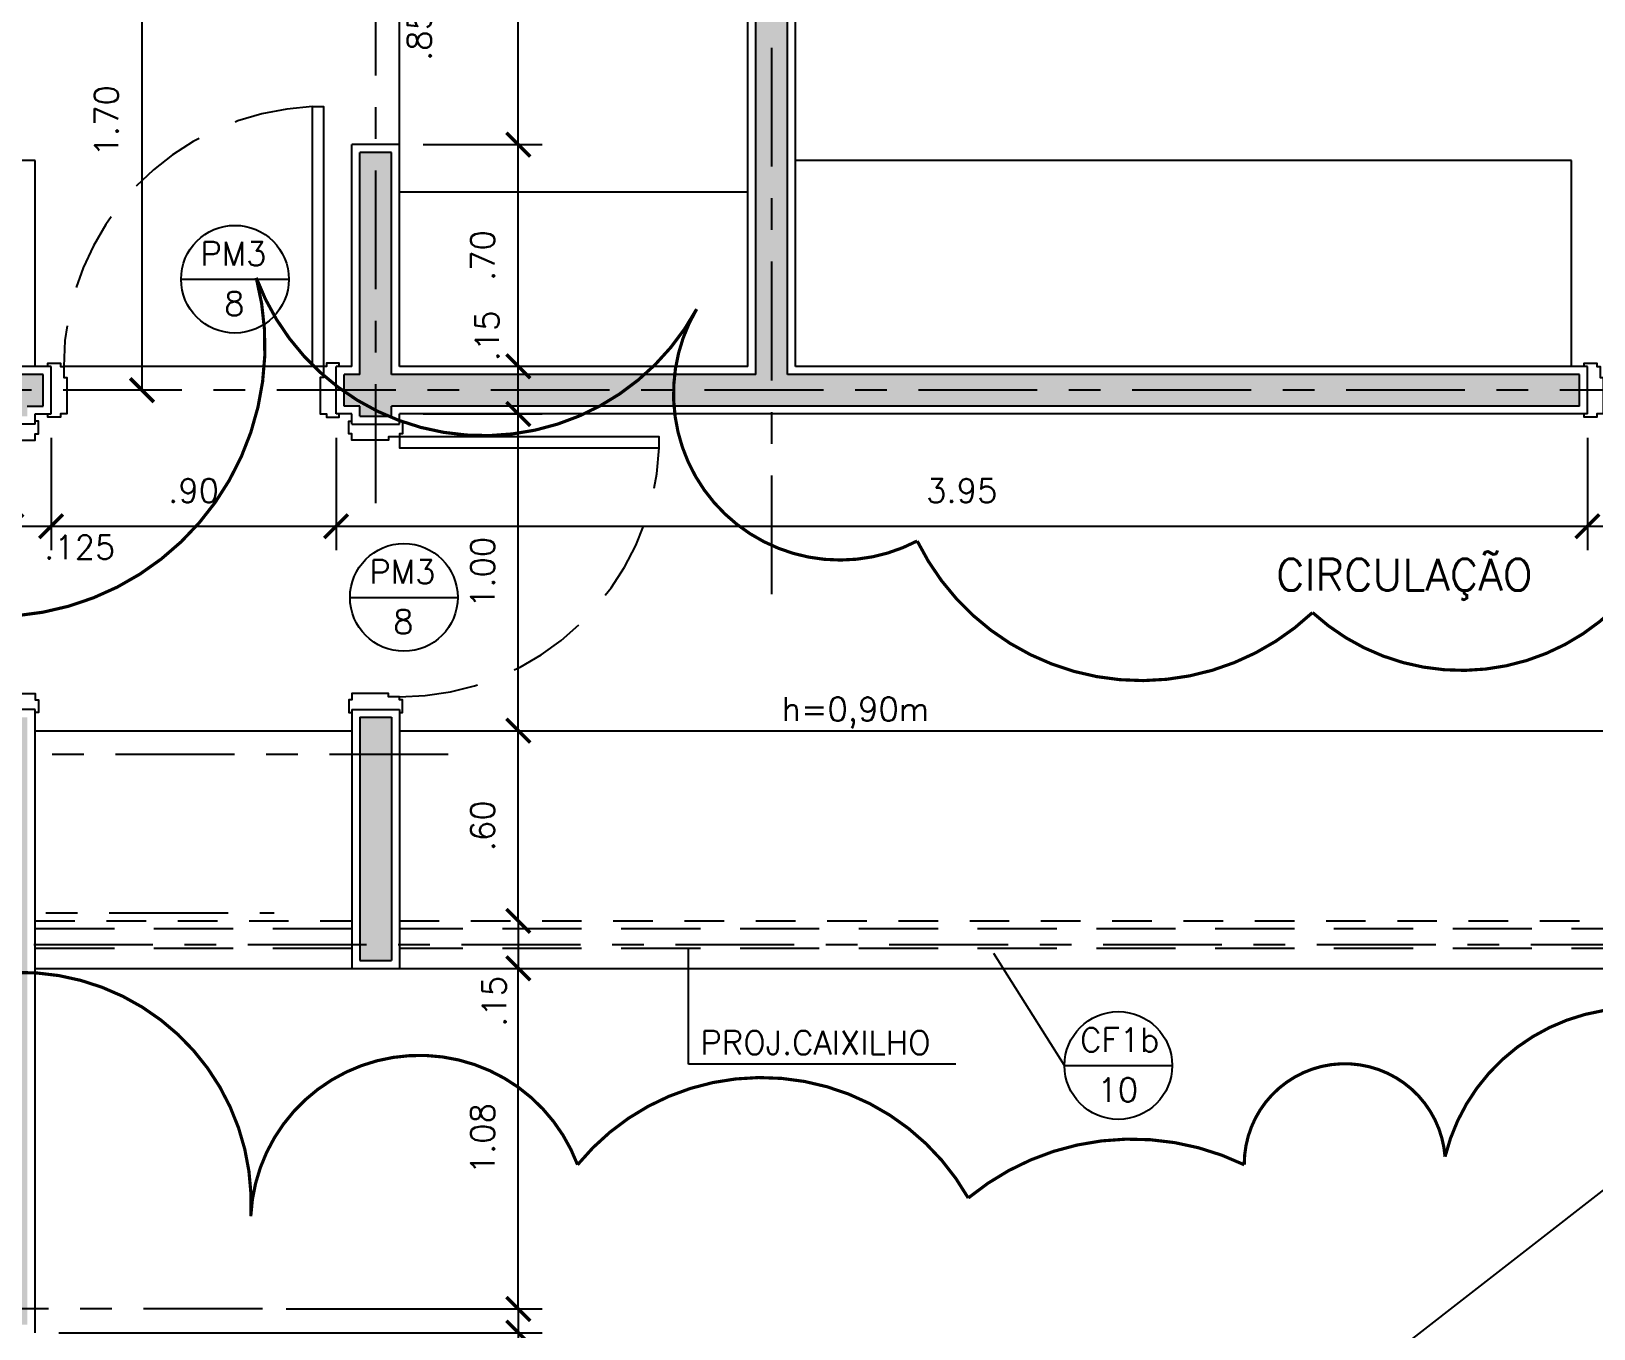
# Model space of a CAD drawing. Header units: millimetres. Extents: x 146.1 to 229.1, y 124.7 to 156.6.
# Drawn here: x 151.108 to 156.04, y 131.725 to 135.82 of the extents above; entities that cross this region are included whole.
import ezdxf

# ---------------------------------------------------------------- set-up
doc = ezdxf.new("R2010")
doc.units = ezdxf.units.MM
doc.linetypes.add('CENTER', pattern=[0.6, 0.375, -0.075, 0.075, -0.075])
doc.linetypes.add('HIDDEN', pattern=[0.375, 0.25, -0.125])
for name, color, linetype in [('ALV', 5, 'Continuous'), ('CAIX', 2, 'Continuous'), ('CAIXN', 7, 'Continuous'), ('COTAS', 1, 'Continuous'), ('EIXOS', 141, 'CENTER'), ('LVISTA02', 1, 'Continuous'), ('NOTAS', 2, 'Continuous'), ('REVEST', 2, 'Continuous'), ('SOLID', 8, 'Continuous'), ('TEXT', 3, 'Continuous')]:
    doc.layers.add(name, color=color, linetype=linetype)
doc.styles.add('60-50', font='romans.shx', dxfattribs={"height": 0.075})
doc.styles.add('80-50', font='romans.shx', dxfattribs={"height": 0.1})
doc.dimstyles.new('50', dxfattribs={"dimtxt": 0.1, "dimasz": 2.5, "dimexe": 1.25, "dimexo": 0.625, "dimgap": 0.075, "dimtad": 1, "dimzin": 0, "dimdsep": 46, "dimtxsty": '60-50', "dimcen": 2.5, "dimclrt": 3, "dimadec": 0, "dimazin": 0, "dimtfac": 1, "dimtmove": 0, "dimatfit": 3, "dimfxl": 1, "dimarcsym": 0})

# ---------------------------------------------------------------- blocks, each defined once
blk = doc.blocks.new('_ARCHTICK')
at = {"color": 0, "linetype": 'ByBlock', "const_width": 0.15}
blk.add_lwpolyline([(-0.5, -0.5), (0.5, 0.5)], dxfattribs=at)
blk = doc.blocks.new('*D19')
at = {"color": 0, "linetype": 'ByBlock'}
for p, q in [((152.6452, 131.7871), (152.6452, 132.8621)), ((151.9125, 131.7871), (152.7202, 131.7871))]:
    blk.add_line(p, q, dxfattribs=at)
at = {"layer": 'DEFPOINTS', "color": 0, "linetype": 'ByBlock'}
for p in [(152.6452, 132.8621), (152.6452, 132.8621), (151.8375, 131.7871)]:
    blk.add_point(p, dxfattribs=at)
at = {"color": 0, "linetype": 'ByBlock', "xscale": 0.075, "yscale": 0.075, "zscale": 0.075}
for p, rotation in [((152.6452, 132.8621), 90), ((152.6452, 131.7871), 270)]:
    blk.add_blockref('_ARCHTICK', p, dxfattribs=dict(at, rotation=rotation))
at = {"color": 3, "linetype": 'ByBlock', "insert": (152.5327, 132.3246), "char_height": 0.075, "attachment_point": 5, "rotation": 90, "style": '60-50'}
blk.add_mtext('1.08', dxfattribs=at)
blk = doc.blocks.new('*D20')
at = {"color": 0, "linetype": 'ByBlock'}
for p, q in [((152.4492, 133.6121), (152.7202, 133.6121)), ((152.6452, 133.0121), (152.6452, 133.6121))]:
    blk.add_line(p, q, dxfattribs=at)
at = {"layer": 'DEFPOINTS', "color": 0, "linetype": 'ByBlock'}
for p in [(152.3742, 133.6121), (152.6452, 133.6121), (152.7707, 133.0121)]:
    blk.add_point(p, dxfattribs=at)
at = {"color": 0, "linetype": 'ByBlock', "xscale": 0.075, "yscale": 0.075, "zscale": 0.075}
for p, rotation in [((152.6452, 133.6121), 90), ((152.6452, 133.0121), 270)]:
    blk.add_blockref('_ARCHTICK', p, dxfattribs=dict(at, rotation=rotation))
at = {"color": 3, "linetype": 'ByBlock', "insert": (152.5327, 133.3121), "char_height": 0.075, "attachment_point": 5, "rotation": 90, "style": '60-50'}
blk.add_mtext('.60', dxfattribs=at)
blk = doc.blocks.new('*D21')
at = {"color": 0, "linetype": 'ByBlock'}
for p, q in [((151.5021, 136.3871), (151.3823, 136.3871)), ((151.4573, 134.6871), (151.4573, 136.3871)), ((151.5021, 134.6871), (151.3823, 134.6871))]:
    blk.add_line(p, q, dxfattribs=at)
at = {"layer": 'DEFPOINTS', "color": 0, "linetype": 'ByBlock'}
for p in [(151.4573, 136.3871), (151.5771, 136.3871), (151.5771, 134.6871)]:
    blk.add_point(p, dxfattribs=at)
at = {"color": 0, "linetype": 'ByBlock', "xscale": 0.075, "yscale": 0.075, "zscale": 0.075}
for p, rotation in [((151.4573, 136.3871), 90), ((151.4573, 134.6871), 270)]:
    blk.add_blockref('_ARCHTICK', p, dxfattribs=dict(at, rotation=rotation))
at = {"color": 3, "linetype": 'ByBlock', "insert": (151.3448, 135.5371), "char_height": 0.075, "attachment_point": 5, "rotation": 90, "style": '60-50'}
blk.add_mtext('1.70', dxfattribs=at)
blk = doc.blocks.new('*D77')
at = {"color": 0, "linetype": 'ByBlock'}
for p, q in [((151.1701, 134.5371), (151.1701, 134.1826)), ((151.0451, 134.2576), (150.9701, 134.2576)), ((151.0451, 134.2576), (151.1701, 134.2576)), ((151.1701, 134.2576), (151.2451, 134.2576))]:
    blk.add_line(p, q, dxfattribs=at)
at = {"layer": 'DEFPOINTS', "color": 0, "linetype": 'ByBlock'}
for p in [(151.1701, 134.6121), (151.0451, 134.2576), (151.1701, 134.2576)]:
    blk.add_point(p, dxfattribs=at)
at = {"color": 0, "linetype": 'ByBlock', "xscale": 0.075, "yscale": 0.075, "zscale": 0.075}
blk.add_blockref('_ARCHTICK', (151.0451, 134.2576), dxfattribs=at)
at = {"color": 0, "linetype": 'ByBlock', "xscale": 0.075, "yscale": 0.075, "zscale": 0.075, "rotation": 180}
blk.add_blockref('_ARCHTICK', (151.1701, 134.2576), dxfattribs=at)
at = {"color": 3, "linetype": 'ByBlock', "insert": (151.2607, 134.1915), "char_height": 0.075, "attachment_point": 5, "style": '60-50'}
blk.add_mtext('.125', dxfattribs=at)
blk = doc.blocks.new('*D78')
at = {"color": 0, "linetype": 'ByBlock'}
for p, q in [((152.0701, 134.5371), (152.0701, 134.1826)), ((151.1701, 134.2576), (152.0701, 134.2576))]:
    blk.add_line(p, q, dxfattribs=at)
at = {"layer": 'DEFPOINTS', "color": 0, "linetype": 'ByBlock'}
for p in [(151.1701, 134.6121), (152.0701, 134.6121), (152.0701, 134.2576)]:
    blk.add_point(p, dxfattribs=at)
at = {"color": 0, "linetype": 'ByBlock', "xscale": 0.075, "yscale": 0.075, "zscale": 0.075, "rotation": 180}
blk.add_blockref('_ARCHTICK', (151.1701, 134.2576), dxfattribs=at)
at = {"color": 0, "linetype": 'ByBlock', "xscale": 0.075, "yscale": 0.075, "zscale": 0.075}
blk.add_blockref('_ARCHTICK', (152.0701, 134.2576), dxfattribs=at)
at = {"color": 3, "linetype": 'ByBlock', "insert": (151.6201, 134.3701), "char_height": 0.075, "attachment_point": 5, "style": '60-50'}
blk.add_mtext('.90', dxfattribs=at)
blk = doc.blocks.new('*D79')
at = {"color": 0, "linetype": 'ByBlock'}
for p, q in [((156.0201, 134.5371), (156.0201, 134.1826)), ((152.0701, 134.2576), (156.0201, 134.2576))]:
    blk.add_line(p, q, dxfattribs=at)
at = {"layer": 'DEFPOINTS', "color": 0, "linetype": 'ByBlock'}
for p in [(152.0701, 134.6121), (156.0201, 134.6121), (156.0201, 134.2576)]:
    blk.add_point(p, dxfattribs=at)
at = {"color": 0, "linetype": 'ByBlock', "xscale": 0.075, "yscale": 0.075, "zscale": 0.075, "rotation": 180}
blk.add_blockref('_ARCHTICK', (152.0701, 134.2576), dxfattribs=at)
at = {"color": 0, "linetype": 'ByBlock', "xscale": 0.075, "yscale": 0.075, "zscale": 0.075}
blk.add_blockref('_ARCHTICK', (156.0201, 134.2576), dxfattribs=at)
at = {"color": 3, "linetype": 'ByBlock', "insert": (154.0451, 134.3701), "char_height": 0.075, "attachment_point": 5, "style": '60-50'}
blk.add_mtext('3.95', dxfattribs=at)
blk = doc.blocks.new('*D80')
at = {"color": 0, "linetype": 'ByBlock'}
for p, q in [((156.9201, 134.5371), (156.9201, 134.1826)), ((156.0201, 134.2576), (156.9201, 134.2576))]:
    blk.add_line(p, q, dxfattribs=at)
at = {"layer": 'DEFPOINTS', "color": 0, "linetype": 'ByBlock'}
for p in [(156.0201, 134.6121), (156.9201, 134.6121), (156.9201, 134.2576)]:
    blk.add_point(p, dxfattribs=at)
at = {"color": 0, "linetype": 'ByBlock', "xscale": 0.075, "yscale": 0.075, "zscale": 0.075, "rotation": 180}
blk.add_blockref('_ARCHTICK', (156.0201, 134.2576), dxfattribs=at)
at = {"color": 0, "linetype": 'ByBlock', "xscale": 0.075, "yscale": 0.075, "zscale": 0.075}
blk.add_blockref('_ARCHTICK', (156.9201, 134.2576), dxfattribs=at)
at = {"color": 3, "linetype": 'ByBlock', "insert": (156.3788, 134.3701), "char_height": 0.075, "attachment_point": 5, "style": '60-50'}
blk.add_mtext('.90', dxfattribs=at)
blk = doc.blocks.new('*D101')
at = {"color": 0, "linetype": 'ByBlock'}
for p, q in [((152.3451, 134.6121), (152.7202, 134.6121)), ((152.6452, 133.6121), (152.6452, 134.6121))]:
    blk.add_line(p, q, dxfattribs=at)
at = {"layer": 'DEFPOINTS', "color": 0, "linetype": 'ByBlock'}
for p in [(152.2701, 134.6121), (152.6452, 134.6121), (152.2701, 133.6121)]:
    blk.add_point(p, dxfattribs=at)
at = {"color": 0, "linetype": 'ByBlock', "xscale": 0.075, "yscale": 0.075, "zscale": 0.075}
for p, rotation in [((152.6452, 134.6121), 90), ((152.6452, 133.6121), 270)]:
    blk.add_blockref('_ARCHTICK', p, dxfattribs=dict(at, rotation=rotation))
at = {"color": 3, "linetype": 'ByBlock', "insert": (152.5327, 134.1121), "char_height": 0.075, "attachment_point": 5, "rotation": 90, "style": '60-50'}
blk.add_mtext('1.00', dxfattribs=at)
blk = doc.blocks.new('*D102')
at = {"color": 0, "linetype": 'ByBlock'}
for p, q in [((152.6452, 131.7871), (152.6452, 131.8621)), ((152.6452, 131.7871), (152.6452, 131.7121)), ((151.1951, 131.7121), (152.7202, 131.7121)), ((152.6452, 131.7121), (152.6452, 131.6371))]:
    blk.add_line(p, q, dxfattribs=at)
at = {"layer": 'DEFPOINTS', "color": 0, "linetype": 'ByBlock'}
for p in [(152.6452, 131.7871), (151.1201, 131.7121), (152.6452, 131.7121)]:
    blk.add_point(p, dxfattribs=at)
at = {"color": 0, "linetype": 'ByBlock', "xscale": 0.075, "yscale": 0.075, "zscale": 0.075}
for p, rotation in [((152.6452, 131.7871), 270), ((152.6452, 131.7121), 90)]:
    blk.add_blockref('_ARCHTICK', p, dxfattribs=dict(at, rotation=rotation))
at = {"color": 3, "linetype": 'ByBlock', "insert": (152.3518, 131.548), "char_height": 0.075, "attachment_point": 5, "rotation": 90, "style": '60-50'}
blk.add_mtext('.075', dxfattribs=at)
blk = doc.blocks.new('*D103')
at = {"color": 0, "linetype": 'ByBlock'}
for p, q in [((152.6452, 131.7121), (152.6452, 128.3121)), ((152.6393, 128.3121), (152.5702, 128.3121))]:
    blk.add_line(p, q, dxfattribs=at)
at = {"layer": 'DEFPOINTS', "color": 0, "linetype": 'ByBlock'}
for p in [(151.1201, 131.7121), (152.6452, 128.3121), (152.7143, 128.3121)]:
    blk.add_point(p, dxfattribs=at)
at = {"color": 0, "linetype": 'ByBlock', "xscale": 0.075, "yscale": 0.075, "zscale": 0.075}
for p, rotation in [((152.6452, 131.7121), 90), ((152.6452, 128.3121), 270)]:
    blk.add_blockref('_ARCHTICK', p, dxfattribs=dict(at, rotation=rotation))
at = {"color": 3, "linetype": 'ByBlock', "insert": (152.5327, 130.0121), "char_height": 0.075, "attachment_point": 5, "rotation": 90, "style": '60-50'}
blk.add_mtext('3.40', dxfattribs=at)
blk = doc.blocks.new('*D135')
at = {"color": 0, "linetype": 'ByBlock'}
for p, q in [((152.3451, 135.4621), (152.7202, 135.4621)), ((152.6452, 134.7621), (152.6452, 135.4621))]:
    blk.add_line(p, q, dxfattribs=at)
at = {"layer": 'DEFPOINTS', "color": 0, "linetype": 'ByBlock'}
for p in [(152.2701, 135.4621), (152.6452, 135.4621), (152.6452, 134.7621)]:
    blk.add_point(p, dxfattribs=at)
at = {"color": 0, "linetype": 'ByBlock', "xscale": 0.075, "yscale": 0.075, "zscale": 0.075}
for p, rotation in [((152.6452, 135.4621), 90), ((152.6452, 134.7621), 270)]:
    blk.add_blockref('_ARCHTICK', p, dxfattribs=dict(at, rotation=rotation))
at = {"color": 3, "linetype": 'ByBlock', "insert": (152.5327, 135.1121), "char_height": 0.075, "attachment_point": 5, "rotation": 90, "style": '60-50'}
blk.add_mtext('.70', dxfattribs=at)
blk = doc.blocks.new('*D136')
at = {"color": 0, "linetype": 'ByBlock'}
for p, q in [((152.3551, 136.3121), (152.7202, 136.3121)), ((152.6452, 135.4621), (152.6452, 136.3121))]:
    blk.add_line(p, q, dxfattribs=at)
at = {"layer": 'DEFPOINTS', "color": 0, "linetype": 'ByBlock'}
for p in [(152.2801, 136.3121), (152.6452, 136.3121), (152.2701, 135.4621)]:
    blk.add_point(p, dxfattribs=at)
at = {"color": 0, "linetype": 'ByBlock', "xscale": 0.075, "yscale": 0.075, "zscale": 0.075}
for p, rotation in [((152.6452, 136.3121), 90), ((152.6452, 135.4621), 270)]:
    blk.add_blockref('_ARCHTICK', p, dxfattribs=dict(at, rotation=rotation))
at = {"color": 3, "linetype": 'ByBlock', "insert": (152.3327, 135.8067), "char_height": 0.075, "attachment_point": 5, "rotation": 90, "style": '60-50'}
blk.add_mtext('.85', dxfattribs=at)
blk = doc.blocks.new('*D137')
at = {"color": 0, "linetype": 'ByBlock'}
blk.add_line((152.6452, 134.6121), (152.6452, 134.7621), dxfattribs=at)
at = {"layer": 'DEFPOINTS', "color": 0, "linetype": 'ByBlock'}
for p in [(152.6452, 134.7621), (152.6452, 134.7621), (152.6452, 134.6121)]:
    blk.add_point(p, dxfattribs=at)
at = {"color": 0, "linetype": 'ByBlock', "xscale": 0.075, "yscale": 0.075, "zscale": 0.075}
for p, rotation in [((152.6452, 134.7621), 90), ((152.6452, 134.6121), 270)]:
    blk.add_blockref('_ARCHTICK', p, dxfattribs=dict(at, rotation=rotation))
at = {"color": 3, "linetype": 'ByBlock', "insert": (152.5465, 134.8586), "char_height": 0.075, "attachment_point": 5, "rotation": 90, "style": '60-50'}
blk.add_mtext('.15', dxfattribs=at)
blk = doc.blocks.new('*D138')
at = {"color": 0, "linetype": 'ByBlock'}
blk.add_line((152.6452, 133.0121), (152.6452, 132.8621), dxfattribs=at)
at = {"layer": 'DEFPOINTS', "color": 0, "linetype": 'ByBlock'}
for p in [(152.6452, 133.0121), (152.6452, 132.8621), (152.6452, 132.8621)]:
    blk.add_point(p, dxfattribs=at)
at = {"color": 0, "linetype": 'ByBlock', "xscale": 0.075, "yscale": 0.075, "zscale": 0.075}
for p, rotation in [((152.6452, 133.0121), 90), ((152.6452, 132.8621), 270)]:
    blk.add_blockref('_ARCHTICK', p, dxfattribs=dict(at, rotation=rotation))
at = {"color": 3, "linetype": 'ByBlock', "insert": (152.5689, 132.758), "char_height": 0.075, "attachment_point": 5, "rotation": 90, "style": '60-50'}
blk.add_mtext('.15', dxfattribs=at)

msp = doc.modelspace()

# ---------------------------------------------------------------- hatches: boundary and pattern name
at = {"layer": 'SOLID'}
h = msp.add_hatch(color=256, dxfattribs=at)
h.paths.add_polyline_path([(152.2451, 139.2371), (152.1451, 139.2371), (152.1451, 136.3371), (152.2551, 136.3371), (152.2551, 136.4371), (152.2451, 136.4371)], flags=17)
h.paths.add_polyline_path([(153.4951, 139.2371), (153.3951, 139.2371), (153.3951, 136.4371), (153.0051, 136.4371), (153.0051, 136.3371), (153.3951, 136.3371), (153.3951, 134.7371), (152.2451, 134.7371), (152.2451, 135.4371), (152.1451, 135.4371), (152.1451, 134.7371), (152.0951, 134.7371), (152.0951, 134.6371), (152.1451, 134.6371), (152.1451, 134.6046), (152.2451, 134.6046), (152.2451, 134.6371), (155.9951, 134.6371), (155.9951, 134.7371), (153.4951, 134.7371)])
h.paths.add_polyline_path([(152.2451, 133.6546), (152.1451, 133.6546), (152.1451, 132.8871), (152.2451, 132.8871)])
h = msp.add_hatch(color=256, dxfattribs=at)
h.paths.add_polyline_path([(148.5951, 138.7371), (148.3951, 138.7371), (148.3951, 134.6371), (150.9951, 134.6371), (150.9951, 134.6046), (151.0951, 134.6046), (151.0951, 134.6371), (151.1451, 134.6371), (151.1451, 134.7371), (148.5951, 134.7371)])
h.paths.add_polyline_path([(149.4951, 132.9971), (149.6067, 132.9971), (149.6067, 133.0871), (149.3951, 133.0871), (149.3951, 131.7371), (151.0951, 131.7371), (151.0951, 133.6546), (150.9951, 133.6546), (150.9951, 133.0871), (150.7381, 133.0871), (150.7381, 132.9971), (150.9951, 132.9971), (150.9951, 131.8371), (149.4951, 131.8371)])
h.paths.add_polyline_path([(148.3951, 128.2871), (148.3951, 128.0871), (151.0951, 128.0871), (151.0951, 128.2871)])

# ---------------------------------------------------------------- linework, layer by layer
at = {"layer": 'ALV'}
for p, q in [((153.4951, 134.7371), (153.4951, 139.2371)), ((153.3951, 134.7371), (153.3951, 136.3371)), ((152.2451, 135.4371), (152.1451, 135.4371)), ((152.1451, 134.7371), (152.1451, 135.4371)), ((152.2451, 134.7371), (152.2451, 135.4371)), ((151.1451, 134.7371), (148.5951, 134.7371)), ((151.1451, 134.6371), (151.1451, 134.7371)), ((152.1451, 134.7371), (152.0951, 134.7371)), ((152.0951, 134.6371), (152.0951, 134.7371)), ((153.3951, 134.7371), (152.2451, 134.7371)), ((155.9951, 134.7371), (153.4951, 134.7371)), ((155.9951, 134.6371), (155.9951, 134.7371)), ((151.0951, 134.6371), (151.1451, 134.6371)), ((152.1451, 134.6371), (152.0951, 134.6371)), ((152.1451, 134.6046), (152.1451, 134.6371)), ((155.9951, 134.6371), (152.2451, 134.6371)), ((152.2451, 134.6046), (152.2451, 134.6371)), ((152.1451, 134.6046), (152.2451, 134.6046)), ((152.1451, 133.6546), (152.2451, 133.6546)), ((152.1451, 133.6546), (152.1451, 132.8871)), ((152.2451, 133.6546), (152.2451, 132.8871)), ((152.1451, 132.8871), (152.2451, 132.8871))]:
    msp.add_line(p, q, dxfattribs=at)
at = {"layer": 'CAIX', "linetype": 'HIDDEN', "ltscale": 0.5}
for p, q in [((151.1201, 133.0121), (152.1201, 133.0121)), ((152.2701, 133.0121), (156.9701, 133.0121))]:
    msp.add_line(p, q, dxfattribs=at)
at = {"layer": 'CAIX', "linetype": 'HIDDEN'}
for p, q in [((152.1201, 132.9871), (151.1201, 132.9871)), ((156.9701, 132.9871), (152.2701, 132.9871)), ((152.1201, 132.9244), (151.1201, 132.9244)), ((156.9701, 132.9244), (152.2701, 132.9244))]:
    msp.add_line(p, q, dxfattribs=at)
at = {"layer": 'CAIX'}
for points in [[(152.0301, 134.7621), (151.9951, 134.7621), (151.9951, 135.5821), (152.0301, 135.5821), (152.0301, 134.7621)], [(151.1601, 134.7621), (151.1601, 134.7721), (151.2001, 134.7721), (151.2001, 134.7621), (151.2101, 134.7621), (151.2101, 134.7271), (151.2201, 134.7271), (151.2201, 134.6121), (151.2001, 134.6121), (151.2001, 134.6021), (151.1601, 134.6021), (151.1601, 134.6121)], [(152.0801, 134.7621), (152.0801, 134.7721), (152.0401, 134.7721), (152.0401, 134.7621), (152.0301, 134.7621), (152.0301, 134.7271), (152.0201, 134.7271), (152.0201, 134.6121), (152.0401, 134.6121), (152.0401, 134.6021), (152.0801, 134.6021), (152.0801, 134.6121)], [(156.0101, 134.7621), (156.0101, 134.7721), (156.0501, 134.7721), (156.0501, 134.7621), (156.0601, 134.7621), (156.0601, 134.7271), (156.0701, 134.7271), (156.0701, 134.6121), (156.0501, 134.6121), (156.0501, 134.6021), (156.0101, 134.6021), (156.0101, 134.6121)], [(150.9701, 134.5896), (150.9601, 134.5896), (150.9601, 134.5496), (150.9701, 134.5496), (150.9701, 134.5396), (151.0051, 134.5396), (151.0051, 134.5296), (151.1201, 134.5296), (151.1201, 134.5496), (151.1301, 134.5496), (151.1301, 134.5896), (151.1201, 134.5896)], [(152.2701, 134.5896), (152.2801, 134.5896), (152.2801, 134.5496), (152.2701, 134.5496), (152.2701, 134.5396), (152.2351, 134.5396), (152.2351, 134.5296), (152.1201, 134.5296), (152.1201, 134.5496), (152.1101, 134.5496), (152.1101, 134.5896), (152.1201, 134.5896)], [(152.2701, 134.5396), (152.2701, 134.5046), (153.0901, 134.5046), (153.0901, 134.5396), (152.2701, 134.5396)], [(150.9701, 133.6696), (150.9601, 133.6696), (150.9601, 133.7096), (150.9701, 133.7096), (150.9701, 133.7196), (151.0051, 133.7196), (151.0051, 133.7296), (151.1201, 133.7296), (151.1201, 133.7096), (151.1301, 133.7096), (151.1301, 133.6696), (151.1201, 133.6696)], [(152.2701, 133.6696), (152.2801, 133.6696), (152.2801, 133.7096), (152.2701, 133.7096), (152.2701, 133.7196), (152.2351, 133.7196), (152.2351, 133.7296), (152.1201, 133.7296), (152.1201, 133.7096), (152.1101, 133.7096), (152.1101, 133.6696), (152.1201, 133.6696)]]:
    msp.add_lwpolyline(points, dxfattribs=at)
at = {"layer": 'CAIX', "color": 8, "linetype": 'HIDDEN'}
for centre, start, end in [((152.0308, 134.7622), 92.4913, 180.0072), ((152.2702, 134.5403), 269.9928, 357.5087)]:
    msp.add_arc(centre, 0.8207, start, end, dxfattribs=at)
at = {"layer": 'CAIXN', "color": 8, "ltscale": 0.5}
for p, q in [((151.5806, 135.0374), (151.9206, 135.0374)), ((152.114, 134.033), (152.454, 134.033)), ((153.1824, 132.5593), (153.1824, 132.9244)), ((154.3693, 132.5555), (154.1458, 132.9087)), ((154.0262, 132.5593), (153.1824, 132.5593)), ((154.3693, 132.5555), (154.7093, 132.5555))]:
    msp.add_line(p, q, dxfattribs=at)
for centre in [(151.7506, 135.0374), (152.284, 134.033), (154.5393, 132.5555)]:
    msp.add_circle(centre, 0.17, dxfattribs=at)
at = {"layer": 'EIXOS'}
for p, q in [((152.1951, 134.3307), (152.1951, 141.1004)), ((153.4451, 134.0431), (153.4451, 141.1004)), ((169.1334, 134.6871), (147.4096, 134.6871)), ((152.4238, 133.5371), (147.4096, 133.5371)), ((147.9791, 133.0371), (151.8743, 133.0371)), ((150.4411, 132.9371), (159.3293, 132.9371)), ((151.8375, 131.7871), (147.4096, 131.7871))]:
    msp.add_line(p, q, dxfattribs=at)
at = {"layer": 'LVISTA02'}
for p, q in [((152.2701, 135.4621), (152.2701, 136.3121)), ((151.1201, 135.4121), (148.6201, 135.4121)), ((151.1201, 134.7621), (151.1201, 135.4121)), ((155.9701, 135.4121), (153.5201, 135.4121)), ((155.9701, 134.7621), (155.9701, 135.4121)), ((153.3701, 135.3121), (152.2701, 135.3121)), ((151.9951, 134.7621), (151.2101, 134.7621))]:
    msp.add_line(p, q, dxfattribs=at)
at = {"layer": 'LVISTA02', "color": 2}
for p, q in [((151.1201, 133.6121), (152.1201, 133.6121)), ((152.2701, 133.6121), (156.9701, 133.6121)), ((151.1201, 132.8621), (152.1201, 132.8621)), ((152.2701, 132.8621), (156.9701, 132.8621))]:
    msp.add_line(p, q, dxfattribs=at)
at = {"layer": 'NOTAS', "color": 8}
msp.add_line((151.1201, 128.3121), (156.9701, 132.8621), dxfattribs=at)
at = {"layer": 'NOTAS', "color": 211, "const_width": 0.01}
msp.add_lwpolyline([(157.3402, 134.3257, 0.5598), (158.4354, 134.2114, 0.877239), (158.9503, 134.0807, 0.620366), (159.1627, 133.6805, 0.485667), (159.2494, 132.8617, 0.421671), (158.9919, 131.9115, 0.345312), (157.8131, 131.862, 0.288463), (156.7625, 132.2802, 0.776724), (155.5707, 132.2675, 0.965528), (154.9368, 132.2422, 0.293127), (154.0655, 132.1373, 0.527158), (152.8322, 132.2422, 0.814356), (151.8006, 132.0798, 0.561134), (150.7783, 132.7869, 0.360652), (150.8163, 133.9905, 0.556655), (151.8179, 135.042, 0.643078), (153.2082, 134.943, 0.755383), (153.9044, 134.2111, 0.505101), (155.1523, 133.9852, 0.482834), (156.2283, 134.1569, 0.311498)], format="xyb", close=True, dxfattribs=at)
at = {"layer": 'REVEST'}
for p, q in [((153.5201, 134.7621), (153.5201, 139.2621)), ((153.3701, 134.7621), (153.3701, 136.3121)), ((152.1201, 134.7621), (152.1201, 135.4621)), ((152.2701, 135.4621), (152.1201, 135.4621)), ((152.2701, 134.7621), (152.2701, 135.4621)), ((151.1701, 134.7621), (148.6201, 134.7621)), ((151.1701, 134.6121), (151.1701, 134.7621)), ((152.1201, 134.7621), (152.0701, 134.7621)), ((152.0701, 134.6121), (152.0701, 134.7621)), ((153.3701, 134.7621), (152.2701, 134.7621)), ((156.0201, 134.7621), (153.5201, 134.7621)), ((156.0201, 134.6121), (156.0201, 134.7621)), ((151.1201, 134.5796), (151.1201, 134.6121)), ((151.1201, 134.6121), (151.1701, 134.6121)), ((152.1201, 134.6121), (152.0701, 134.6121)), ((152.1201, 134.6121), (152.0701, 134.6121)), ((152.1201, 134.5796), (152.1201, 134.6121)), ((156.0201, 134.6121), (152.2701, 134.6121)), ((152.2701, 134.5796), (152.2701, 134.6121)), ((151.1201, 134.5796), (150.9701, 134.5796)), ((152.1201, 134.5796), (152.2701, 134.5796)), ((151.1201, 133.6796), (150.9701, 133.6796)), ((151.1201, 131.7121), (151.1201, 133.6796)), ((152.1201, 133.6796), (152.2701, 133.6796)), ((152.1201, 133.6796), (152.1201, 132.8621)), ((152.2701, 133.6796), (152.2701, 132.8621)), ((152.1201, 132.8621), (152.2701, 132.8621))]:
    msp.add_line(p, q, dxfattribs=at)

# ---------------------------------------------------------------- texts
at = {"layer": 'CAIXN', "color": 2, "ltscale": 0.5, "char_height": 0.075, "attachment_point": 5, "style": '60-50'}
for s, insert in [('PM3', (151.746, 135.1182)), ('8', (151.7488, 134.9605)), ('PM3', (152.2794, 134.1139)), ('8', (152.2821, 133.9562)), ('CF1b', (154.5439, 132.6364)), ('10', (154.5375, 132.4787))]:
    msp.add_mtext(s, dxfattribs=dict(at, insert=insert))
at = {"layer": 'NOTAS', "color": 1, "style": '60-50'}
for s, p in [('h=0,90m', (153.4766, 133.6429)), ('PROJ.CAIXILHO', (153.2204, 132.5902))]:
    msp.add_text(s, height=0.075, dxfattribs=at).set_placement(p)
at = {"layer": 'TEXT', "style": '80-50'}
msp.add_text('CIRCULAÇÃO', height=0.1, dxfattribs=at).set_placement((155.0375, 134.0544))

# ---------------------------------------------------------------- dimensions: what is measured, and where the dimension line sits
at = {"layer": 'COTAS'}
for base, p1, p2, override, picture, middle in [((151.4573, 136.3871), (151.5771, 134.6871), (151.5771, 136.3871), {"dimasz": 0.075, "dimexe": 0.075, "dimexo": 0.075, "dimzin": 4, "dimblk1": 'ARCHTICK', "dimblk2": 'ARCHTICK', "dimsah": 1, "dimtmove": 2}, '*D21', (151.3448, 135.5371)), ((152.6452, 135.4621), (152.6452, 134.7621), (152.2701, 135.4621), {"dimasz": 0.075, "dimexe": 0.075, "dimexo": 0.075, "dimzin": 4, "dimblk1": 'ARCHTICK', "dimblk2": 'ARCHTICK', "dimsah": 1, "dimse1": 1, "dimtofl": 0, "dimtmove": 2}, '*D135', (152.5327, 135.1121)), ((152.6452, 134.6121), (152.2701, 133.6121), (152.2701, 134.6121), {"dimasz": 0.075, "dimexe": 0.075, "dimexo": 0.075, "dimzin": 4, "dimblk1": 'ARCHTICK', "dimblk2": 'ARCHTICK', "dimsah": 1, "dimse1": 1, "dimtofl": 0, "dimtmove": 2}, '*D101', (152.5327, 134.1121)), ((152.6452, 133.6121), (152.7707, 133.0121), (152.3742, 133.6121), {"dimasz": 0.075, "dimexe": 0.075, "dimexo": 0.075, "dimzin": 4, "dimblk1": 'ARCHTICK', "dimblk2": 'ARCHTICK', "dimsah": 1, "dimse1": 1, "dimtmove": 2}, '*D20', (152.5327, 133.3121)), ((152.645227952, 132.862104253), (151.8374648852, 131.787104253), (152.645227952, 132.862104253), {"dimasz": 0.075, "dimexe": 0.075, "dimexo": 0.075, "dimzin": 4, "dimblk1": 'ARCHTICK', "dimblk2": 'ARCHTICK', "dimsah": 1, "dimtmove": 2}, '*D19', (152.532727952, 132.324604253)), ((152.6452, 128.3121), (151.1201, 131.7121), (152.7143, 128.3121), {"dimasz": 0.075, "dimexe": 0.075, "dimexo": 0.075, "dimzin": 4, "dimblk1": 'ARCHTICK', "dimblk2": 'ARCHTICK', "dimsah": 1, "dimse1": 1, "dimtofl": 0, "dimtmove": 2}, '*D103', (152.5327, 130.0121))]:
    dim = msp.add_linear_dim(base=base, p1=p1, p2=p2, angle=90, dimstyle='50', override=override, dxfattribs=at)
    dim.commit()
    dim.dimension.update_dxf_attribs({"geometry": picture, "text_midpoint": middle})
for base, p1, p2, override, picture, middle in [((152.6452, 136.3121), (152.2701, 135.4621), (152.2801, 136.3121), {"dimasz": 0.075, "dimexe": 0.075, "dimexo": 0.075, "dimzin": 4, "dimblk1": 'ARCHTICK', "dimblk2": 'ARCHTICK', "dimsah": 1, "dimse1": 1, "dimtofl": 0, "dimtmove": 2}, '*D136', (152.3327, 135.8067)), ((152.6452, 134.7621), (152.6452, 134.6121), (152.6452, 134.7621), {"dimasz": 0.075, "dimexe": 0.075, "dimexo": 0.075, "dimzin": 4, "dimblk1": 'ARCHTICK', "dimblk2": 'ARCHTICK', "dimsah": 1, "dimse1": 1, "dimtofl": 0, "dimtmove": 2}, '*D137', (152.5465, 134.8586)), ((152.6452, 132.8621), (152.6452, 133.0121), (152.6452, 132.8621), {"dimasz": 0.075, "dimexe": 0.075, "dimexo": 0.075, "dimzin": 4, "dimblk1": 'ARCHTICK', "dimblk2": 'ARCHTICK', "dimsah": 1, "dimse1": 1, "dimtmove": 2}, '*D138', (152.5689, 132.758)), ((152.6452, 131.7121), (152.6452, 131.7871), (151.1201, 131.7121), {"dimasz": 0.075, "dimexe": 0.075, "dimexo": 0.075, "dimdec": 3, "dimzin": 4, "dimblk1": 'ARCHTICK', "dimblk2": 'ARCHTICK', "dimsah": 1, "dimtofl": 0, "dimtmove": 2}, '*D102', (152.3518, 131.548))]:
    dim = msp.add_linear_dim(base=base, p1=p1, p2=p2, angle=90, dimstyle='50', override=override, dxfattribs=at)
    dim.commit()
    dim.dimension.update_dxf_attribs({"geometry": picture, "text_midpoint": middle, "dimtype": 160})
for base, p1, p2, override, picture, middle in [((151.1701, 134.2576), (151.0451, 134.2576), (151.1701, 134.6121), {"dimasz": 0.075, "dimexe": 0.075, "dimexo": 0.075, "dimdec": 3, "dimzin": 4, "dimblk1": 'ARCHTICK', "dimblk2": 'ARCHTICK', "dimsah": 1, "dimse1": 1, "dimtofl": 0, "dimtmove": 2}, '*D77', (151.2607, 134.1915)), ((156.9201, 134.2576), (156.0201, 134.6121), (156.9201, 134.6121), {"dimasz": 0.075, "dimexe": 0.075, "dimexo": 0.075, "dimzin": 4, "dimblk1": 'ARCHTICK', "dimblk2": 'ARCHTICK', "dimsah": 1, "dimse1": 1, "dimtofl": 0, "dimtmove": 2}, '*D80', (156.3788, 134.3701))]:
    dim = msp.add_linear_dim(base=base, p1=p1, p2=p2, dimstyle='50', override=override, dxfattribs=at)
    dim.commit()
    dim.dimension.update_dxf_attribs({"geometry": picture, "text_midpoint": middle, "dimtype": 160})
for base, p1, p2, picture, middle in [((152.0701, 134.2576), (151.1701, 134.6121), (152.0701, 134.6121), '*D78', (151.6201, 134.3701)), ((156.0201, 134.2576), (152.0701, 134.6121), (156.0201, 134.6121), '*D79', (154.0451, 134.3701))]:
    dim = msp.add_linear_dim(base=base, p1=p1, p2=p2, dimstyle='50', override={"dimasz": 0.075, "dimexe": 0.075, "dimexo": 0.075, "dimzin": 4, "dimblk1": 'ARCHTICK', "dimblk2": 'ARCHTICK', "dimsah": 1, "dimse1": 1, "dimtofl": 0, "dimtmove": 2}, dxfattribs=at)
    dim.commit()
    dim.dimension.update_dxf_attribs({"geometry": picture, "text_midpoint": middle})

doc.saveas('drawing.dxf')
